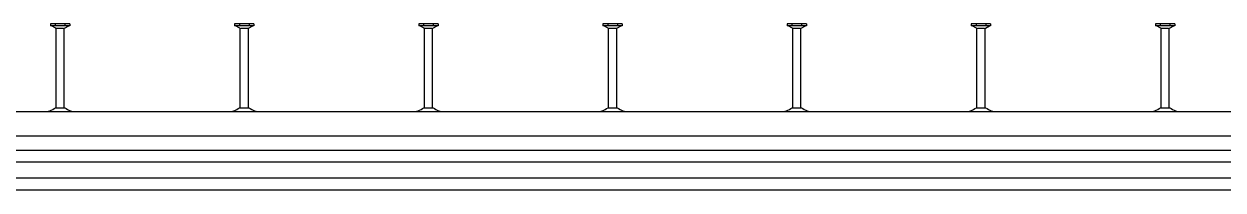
# Model space of a CAD drawing. Header units: millimetres. Extents: x -466 to 5678, y -7065 to 2232.
# Drawn here: x 1094 to 2721, y -7065 to -6839 of the extents above; entities that cross this region are included whole.
import ezdxf

# ---------------------------------------------------------------- set-up
doc = ezdxf.new("R2010")
doc.units = ezdxf.units.MM
doc.layers.add('HALFEN', color=2, linetype='CONTINUOUS')

msp = doc.modelspace()

# ---------------------------------------------------------------- linework, layer by layer
at = {"layer": 'HALFEN'}
for p, q in [((1129.6, -6839.5), (1129.6, -6841.9)), ((1155.9, -6839.5), (1129.6, -6839.5)), ((1155.9, -6841.9), (1129.6, -6841.9)), ((1136.9, -6845.2), (1131, -6841.9)), ((1136.2, -6840.1), (1136.2, -6841.3)), ((1137.3, -6953.5), (1137.3, -6845.9)), ((1147.5, -6845.5), (1138, -6845.5)), ((1148.3, -6953.5), (1148.3, -6845.9)), ((1148.7, -6845.2), (1154.5, -6841.9)), ((1149.3, -6840.1), (1149.3, -6841.3)), ((1155.9, -6839.5), (1155.9, -6841.9)), ((1379.6, -6839.5), (1379.6, -6841.9)), ((1405.9, -6839.5), (1379.6, -6839.5)), ((1405.9, -6841.9), (1379.6, -6841.9)), ((1386.9, -6845.2), (1381, -6841.9)), ((1386.2, -6840.1), (1386.2, -6841.3)), ((1387.3, -6953.5), (1387.3, -6845.9)), ((1397.5, -6845.5), (1388, -6845.5)), ((1398.3, -6953.5), (1398.3, -6845.9)), ((1398.7, -6845.2), (1404.5, -6841.9)), ((1399.3, -6840.1), (1399.3, -6841.3)), ((1405.9, -6839.5), (1405.9, -6841.9)), ((1629.6, -6839.5), (1629.6, -6841.9)), ((1655.9, -6839.5), (1629.6, -6839.5)), ((1655.9, -6841.9), (1629.6, -6841.9)), ((1636.9, -6845.2), (1631, -6841.9)), ((1636.2, -6840.1), (1636.2, -6841.3)), ((1637.3, -6953.5), (1637.3, -6845.9)), ((1647.5, -6845.5), (1638, -6845.5)), ((1648.3, -6953.5), (1648.3, -6845.9)), ((1648.7, -6845.2), (1654.5, -6841.9)), ((1649.3, -6840.1), (1649.3, -6841.3)), ((1655.9, -6839.5), (1655.9, -6841.9)), ((1879.6, -6839.5), (1879.6, -6841.9)), ((1905.9, -6839.5), (1879.6, -6839.5)), ((1905.9, -6841.9), (1879.6, -6841.9)), ((1886.9, -6845.2), (1881, -6841.9)), ((1886.2, -6840.1), (1886.2, -6841.3)), ((1887.3, -6953.5), (1887.3, -6845.9)), ((1897.5, -6845.5), (1888, -6845.5)), ((1898.3, -6953.5), (1898.3, -6845.9)), ((1898.7, -6845.2), (1904.5, -6841.9)), ((1899.3, -6840.1), (1899.3, -6841.3)), ((1905.9, -6839.5), (1905.9, -6841.9)), ((2129.6, -6839.5), (2129.6, -6841.9)), ((2155.9, -6839.5), (2129.6, -6839.5)), ((2155.9, -6841.9), (2129.6, -6841.9)), ((2136.9, -6845.2), (2131, -6841.9)), ((2136.2, -6840.1), (2136.2, -6841.3)), ((2137.3, -6953.5), (2137.3, -6845.9)), ((2147.5, -6845.5), (2138, -6845.5)), ((2148.3, -6953.5), (2148.3, -6845.9)), ((2148.7, -6845.2), (2154.5, -6841.9)), ((2149.3, -6840.1), (2149.3, -6841.3)), ((2155.9, -6839.5), (2155.9, -6841.9)), ((2379.6, -6839.5), (2379.6, -6841.9)), ((2405.9, -6839.5), (2379.6, -6839.5)), ((2405.9, -6841.9), (2379.6, -6841.9)), ((2386.9, -6845.2), (2381, -6841.9)), ((2386.2, -6840.1), (2386.2, -6841.3)), ((2387.3, -6953.5), (2387.3, -6845.9)), ((2397.5, -6845.5), (2388, -6845.5)), ((2398.3, -6953.5), (2398.3, -6845.9)), ((2398.7, -6845.2), (2404.5, -6841.9)), ((2399.3, -6840.1), (2399.3, -6841.3)), ((2405.9, -6839.5), (2405.9, -6841.9)), ((2629.6, -6839.5), (2629.6, -6841.9)), ((2655.9, -6839.5), (2629.6, -6839.5)), ((2655.9, -6841.9), (2629.6, -6841.9)), ((2636.9, -6845.2), (2631, -6841.9)), ((2636.2, -6840.1), (2636.2, -6841.3)), ((2637.3, -6953.5), (2637.3, -6845.9)), ((2647.5, -6845.5), (2638, -6845.5)), ((2648.3, -6953.5), (2648.3, -6845.9)), ((2648.7, -6845.2), (2654.5, -6841.9)), ((2649.3, -6840.1), (2649.3, -6841.3)), ((2655.9, -6839.5), (2655.9, -6841.9)), ((-392.2, -6958.5), (5677.8, -6958.5)), ((1136.5, -6953.5), (1149, -6953.5)), ((1386.5, -6953.5), (1399, -6953.5)), ((1636.5, -6953.5), (1649, -6953.5)), ((1886.5, -6953.5), (1899, -6953.5)), ((2136.5, -6953.5), (2149, -6953.5)), ((2386.5, -6953.5), (2399, -6953.5)), ((2636.5, -6953.5), (2649, -6953.5)), ((-392.2, -6991.5), (5677.8, -6991.5)), ((5677.8, -7011.5), (-392.2, -7011.5)), ((5677.8, -7027.5), (-392.2, -7027.5)), ((5677.8, -7049.5), (-392.2, -7049.5)), ((5677.8, -7065.5), (-392.2, -7065.5))]:
    msp.add_line(p, q, dxfattribs=at)
for centre, radius, start, end in [((1136.5, -6845.9), 0.8, 0, 60), ((1149.1, -6845.9), 0.8, 120, 180), ((1386.5, -6845.9), 0.8, 0, 60), ((1399.1, -6845.9), 0.8, 120, 180), ((1636.5, -6845.9), 0.8, 0, 60), ((1649.1, -6845.9), 0.8, 120, 180), ((1886.5, -6845.9), 0.8, 0, 60), ((1899.1, -6845.9), 0.8, 120, 180), ((2136.5, -6845.9), 0.8, 0, 60), ((2149.1, -6845.9), 0.8, 120, 180), ((2386.5, -6845.9), 0.8, 0, 60), ((2399.1, -6845.9), 0.8, 120, 180), ((2636.5, -6845.9), 0.8, 0, 60), ((2649.1, -6845.9), 0.8, 120, 180), ((1125.6, -6951.5), 7, 270, 296.4786), ((1082.7, -6865.2), 103.4, 296.4786, 301.3675), ((1202.9, -6865.2), 103.4, 238.6325, 243.5214), ((1159.9, -6951.5), 7, 243.5214, 270), ((1375.6, -6951.5), 7, 270, 296.4786), ((1332.7, -6865.2), 103.4, 296.4786, 301.3675), ((1452.9, -6865.2), 103.4, 238.6325, 243.5214), ((1409.9, -6951.5), 7, 243.5214, 270), ((1625.6, -6951.5), 7, 270, 296.4786), ((1582.7, -6865.2), 103.4, 296.4786, 301.3675), ((1702.9, -6865.2), 103.4, 238.6325, 243.5214), ((1659.9, -6951.5), 7, 243.5214, 270), ((1875.6, -6951.5), 7, 270, 296.4786), ((1832.7, -6865.2), 103.4, 296.4786, 301.3675), ((1952.9, -6865.2), 103.4, 238.6325, 243.5214), ((1909.9, -6951.5), 7, 243.5214, 270), ((2125.6, -6951.5), 7, 270, 296.4786), ((2082.7, -6865.2), 103.4, 296.4786, 301.3675), ((2202.9, -6865.2), 103.4, 238.6325, 243.5214), ((2159.9, -6951.5), 7, 243.5214, 270), ((2375.6, -6951.5), 7, 270, 296.4786), ((2332.7, -6865.2), 103.4, 296.4786, 301.3675), ((2452.9, -6865.2), 103.4, 238.6325, 243.5214), ((2409.9, -6951.5), 7, 243.5214, 270), ((2625.6, -6951.5), 7, 270, 296.4786), ((2582.7, -6865.2), 103.4, 296.4786, 301.3675), ((2702.9, -6865.2), 103.4, 238.6325, 243.5214), ((2659.9, -6951.5), 7, 243.5214, 270)]:
    msp.add_arc(centre, radius, start, end, dxfattribs=at)

doc.saveas('drawing.dxf')
